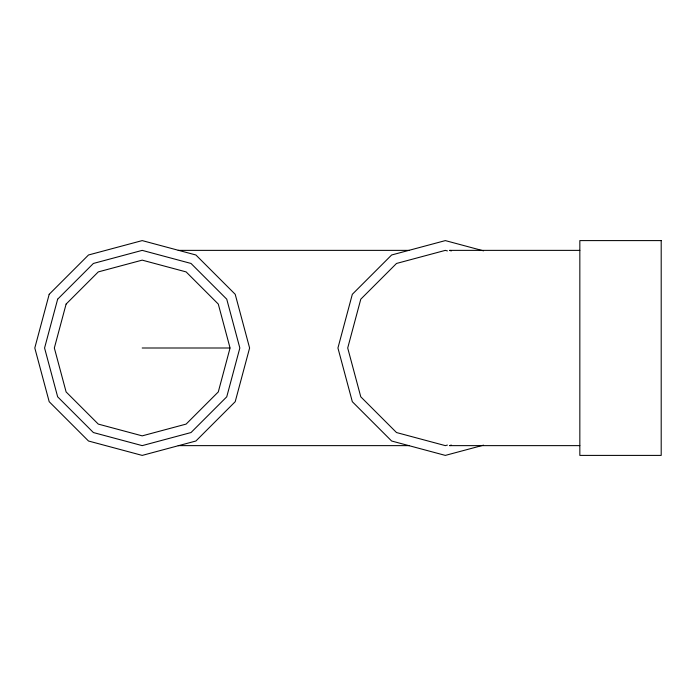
<?xml version="1.0" encoding="UTF-8"?>
<svg xmlns="http://www.w3.org/2000/svg" width="696" height="696" viewBox="0 0 696 696"><rect width="100%" height="100%" fill="white"/><g stroke="black" fill="none" stroke-linecap="round" stroke-linejoin="round"><path stroke-width="1.04" d="M449.764 445.631L451.365 445.188L449.747 445.631L579.838 445.631M447.406 445.075L445.336 445.631L396.52 432.547L360.78 396.816L347.704 348L360.78 299.184L396.52 263.453L445.336 250.369L447.406 250.925M483.546 445.162L445.336 455.402L391.63 441.012L352.324 401.696L337.934 348L352.324 294.304L391.63 254.988L445.336 240.599L483.546 250.838M178.219 250.369L409.318 250.369M449.764 250.369L451.365 250.812L449.747 250.369L579.838 250.369M142.201 348L229.81 348M178.219 445.631L409.318 445.631M49.19 294.304L34.8 348L49.19 401.696L88.496 441.012L142.201 455.402L195.898 441.012L235.213 401.696L249.603 348L235.213 294.304L195.898 254.988L142.201 240.599L88.496 254.988L49.19 294.304M57.655 299.184L44.57 348L57.655 396.816L93.386 432.547L142.201 445.631L191.017 432.547L226.748 396.816L239.833 348L226.748 299.184L191.017 263.453L142.201 250.369L93.386 263.453L57.655 299.184M66.111 304.074L54.34 348L66.111 391.926L98.275 424.09L142.201 435.861L186.128 424.09L218.292 391.926L230.063 348L218.292 304.074L186.128 271.91L142.201 260.139L98.275 271.91L66.111 304.074M661.2 240.599L579.838 240.599L579.838 455.402L661.2 455.402L661.2 240.599"/></g></svg>
